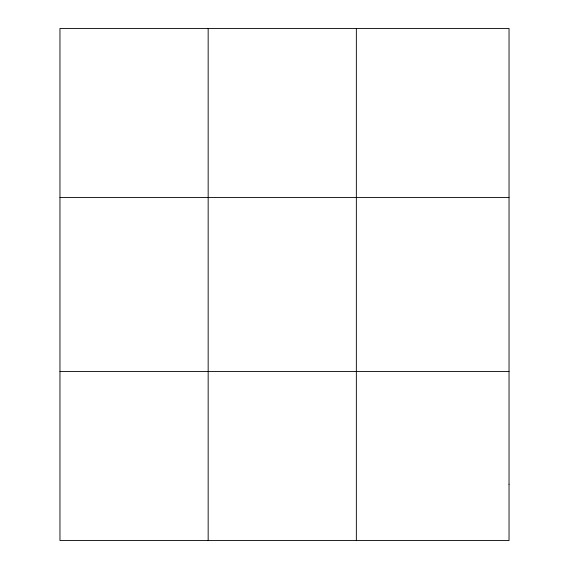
<?xml version="1.0" encoding="UTF-8"?>
<svg xmlns="http://www.w3.org/2000/svg" width="569" height="569" viewBox="0 0 569 569"><rect width="100%" height="100%" fill="white"/><g stroke="black" fill="none" stroke-linecap="round" stroke-linejoin="round"><path stroke-width="0.85" d="M208.162 28.45L208.162 540.55M356.35 28.45L356.35 540.55M59.965 197.443L509.035 197.443M59.965 371.557L509.035 371.557M509.035 484.219L509.035 540.55L59.965 540.55L59.965 28.45L509.035 28.45L509.035 484.219"/></g></svg>
